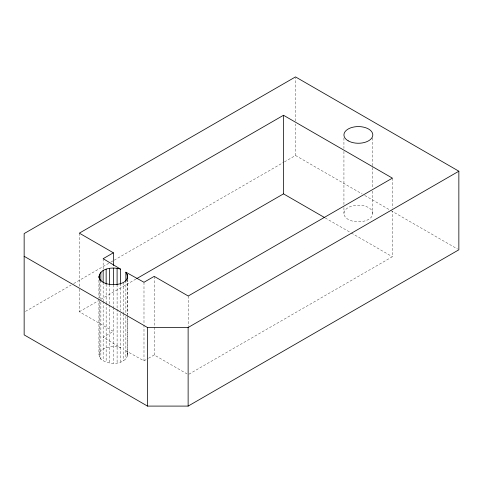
<?xml version="1.0" encoding="UTF-8"?>
<svg xmlns="http://www.w3.org/2000/svg" width="483" height="483" viewBox="0 0 483 483"><rect width="100%" height="100%" fill="white"/><g stroke="black" fill="none" stroke-linecap="round" stroke-linejoin="round"><path stroke-width="0.36" stroke-dasharray="2.42 1.81" d="M284.427 161.896L295.511 155.49L295.511 124.059M295.511 121.064L295.511 77.654M127.802 317.53L127.802 354.957C124.548 365.468 108.222 365.275 100.862 359.123C93.273 348.098 113.626 344.566 120.581 347.736L103.157 337.273L113.366 331.38L79.339 311.734L79.339 287.783M25.454 311.408L71.116 285.048M73.724 283.539L110.257 262.45M110.909 262.07L113.517 260.566M114.169 260.192L283.775 162.27M79.339 311.734L98.254 300.812M100.862 299.303L136.085 278.969M127.802 354.957L127.313 352.795L125.87 350.785L143.988 360.849L147.816 358.64M148.456 358.271L154.198 354.957L186.945 373.86M188.877 374.222L392.395 256.727L392.395 211.071M295.511 155.49L362.153 193.967M364.768 195.476L390.246 210.183M390.904 210.564L457.546 249.041M325.24 217.948L350.67 232.631M351.322 233.005L392.395 256.727M392.395 178.136L392.395 208.076M372.81 137.909L372.81 188.056M372.81 191.051L372.81 213.504A14.436 8.338 0 0 1 351.153 220.719A14.436 8.338 0 0 1 351.153 206.283A14.436 8.338 0 0 1 372.81 213.504M343.932 137.909L343.932 148.39M343.932 151.384L343.932 204.52M343.932 207.515L343.932 213.504M188.225 296.013L188.225 326.701M154.198 276.367L154.198 326.514M154.198 327.263L154.198 354.957M143.988 282.265L143.988 324.178M143.988 324.926L143.988 360.849M127.802 279.361L127.802 314.542M127.313 279.277L127.313 314.626M127.313 315.2L127.313 357.112M125.87 280.538L125.87 313.467M125.87 316.359L125.87 359.123M123.576 282.265L123.576 312.948M123.576 313.696L123.576 360.849M120.581 283.587L120.581 310.533M120.581 313.31L120.581 362.172M117.103 284.421L117.103 308.734M117.103 309.12L117.103 363.005M113.366 284.704L113.366 306.953M113.366 307.43L113.366 363.288M109.629 284.421L109.629 304.628M109.629 304.99L109.629 363.005M106.145 284.119L106.145 302.829M106.145 303.046L106.145 362.172M103.157 258.689L103.157 269.164M103.157 282.265L103.157 300.975M103.157 301.35L103.157 360.849M100.862 280.538L100.862 299.249M100.862 302.141L100.862 359.123M99.42 278.528L99.42 298.162M99.42 300.981L99.42 357.112M98.93 280.11L98.93 298.071M98.93 298.82L98.93 354.957M79.339 233.15L79.339 287.035"/><path stroke-width="0.72" d="M458.85 171.205L458.85 249.796L188.129 406.094L147.496 406.094L24.15 334.882L24.15 233.579L295.511 76.906L458.85 171.205L188.129 327.51L147.496 327.51L24.15 256.298M98.93 277.864C99.166 267.781 113.161 266.749 120.581 269.152L120.581 284.119M125.87 281.184L125.87 272.201L143.988 282.265L154.198 276.367L188.225 296.013L392.395 178.136L283.509 115.274L79.339 233.15L113.366 252.796L113.366 265.517M113.366 252.796L103.157 258.689L120.581 269.152M136.737 278.594L283.509 193.858L324.588 217.573M125.87 272.201C135.095 286.6 100.18 289.178 98.93 276.367M283.509 115.274L283.509 193.858M188.129 327.51L188.129 406.094M147.496 327.51L147.496 406.094M127.313 274.211L127.313 278.703M117.103 268.319L117.103 284.783M113.366 268.035L113.366 284.499M109.629 268.319L109.629 284.783M106.145 269.152L106.145 284.119M103.157 270.474L103.157 282.452M100.862 272.201L100.862 281.184M99.42 274.211L99.42 279.452M348.158 140.813A14.436 8.338 0 0 0 372.315 137.075A14.436 8.338 0 0 0 354.631 126.866A14.436 8.338 0 0 0 348.158 140.813"/></g></svg>
